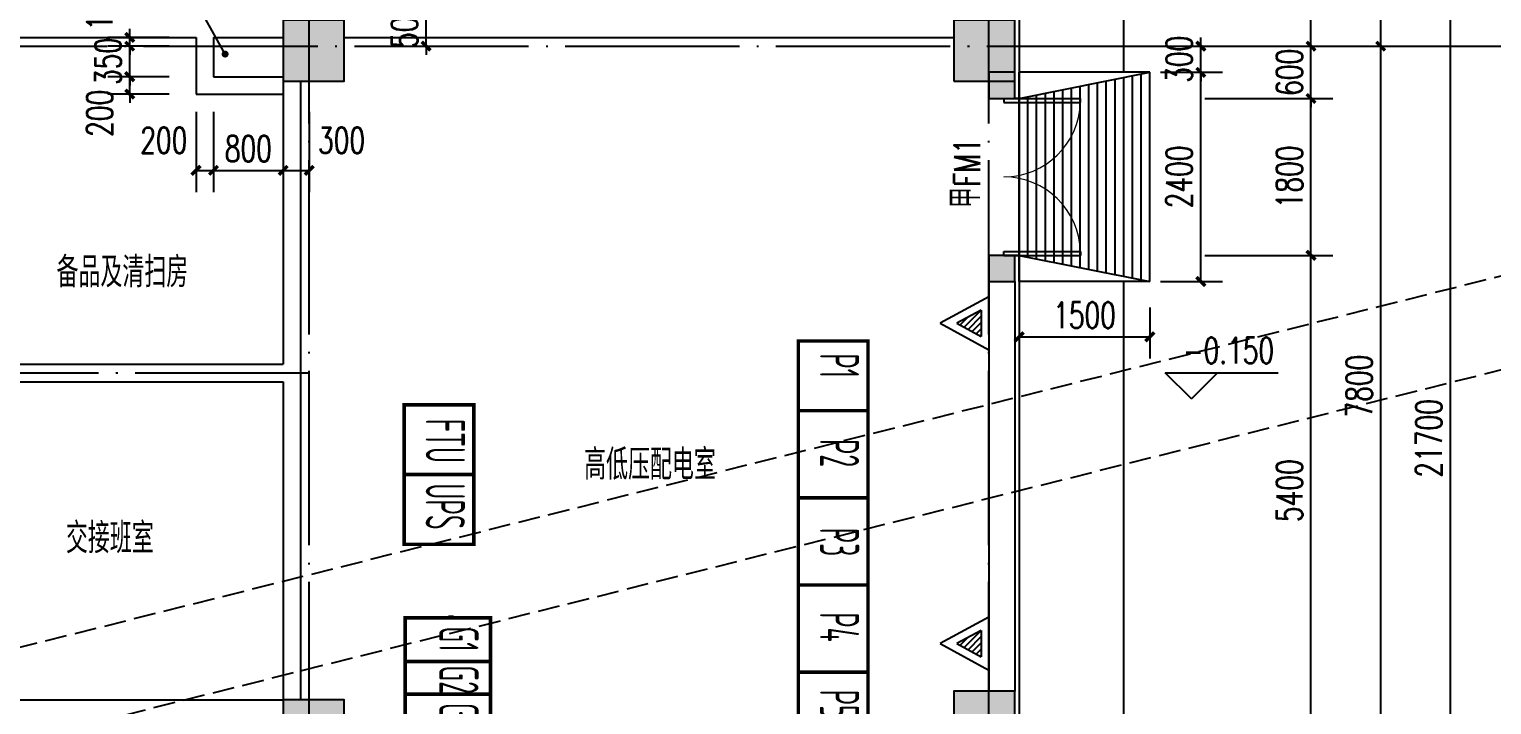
# Model space of a CAD drawing. Extents: x 63793 to 231107, y 20849 to 337643.
# Drawn here: x 193184 to 209974, y 228075 to 235825 of the extents above; entities that cross this region are included whole.
import ezdxf

# ---------------------------------------------------------------- set-up
doc = ezdxf.new("R2010")
doc.units = 0
doc.header["$LTSCALE"] = 1000
doc.header["$MEASUREMENT"] = 0
doc.linetypes.add('DASH', pattern=[0.35, 0.25, -0.1])
doc.linetypes.add('DOTE', pattern=[2.42, 2, -0.2, 0.02, -0.2])
for name, color, linetype in [('AXIS', 3, 'Continuous'), ('COLUMN', 2, 'Continuous'), ('DIM_ELEV', 3, 'Continuous'), ('DIM_LEAD', 3, 'Continuous'), ('DOOR_FIRE', 4, 'Continuous'), ('DOOR_FIRE_TEXT', 7, 'Continuous'), ('DOTE', 1, 'DOTE'), ('PUB_DIM', 3, 'Continuous'), ('PUB_HATCH', 8, 'Continuous'), ('PUB_TEXT', 7, 'Continuous'), ('SURFACE', 6, 'Continuous'), ('WALL', 2, 'Continuous'), ('填充', 8, 'Continuous'), ('立面', 255, 'Continuous')]:
    doc.layers.add(name, color=color, linetype=linetype)
doc.styles.add('_TCH_DIM', font='SIMPLEX', dxfattribs={"bigfont": 'GBCBIG'})
doc.styles.add('_TCH_DIM_T3', font='SIMPLEX', dxfattribs={"width": 0.705882, "bigfont": 'GBCBIG'})
doc.styles.add('_TCH_WINDOW', font='SIMPLEX', dxfattribs={"height": 3.5, "bigfont": 'GBCBIG'})
doc.styles.get("Standard").update_dxf_attribs({"font": 'gbenor.shx', "bigfont": 'gbcbig.shx'})
doc.styles.add('TSSD_Rein', font='Tssdeng.shx', dxfattribs={"width": 0.7, "bigfont": 'hztxt.shx'})
doc.dimstyles.new('_TCH_ARCH&&100', dxfattribs={"dimtxt": 297.5, "dimasz": 100, "dimexe": 250, "dimexo": 300, "dimgap": 100, "dimtad": 1, "dimdec": 0, "dimzin": 0, "dimdsep": 46, "dimtxsty": '_TCH_DIM_T3', "dimblk": 'ARCHTICK', "dimcen": 0.09, "dimclrt": 7, "dimazin": 2, "dimtfac": 1, "dimtdec": 0, "dimtix": 1, "dimtmove": 2, "dimatfit": 3, "dimfxl": 0, "dimtolj": 1, "dimtzin": 0, "dimarcsym": 0})
pattern_1 = [(225, (420438.93, 7698393.526), (-35.81160544, 35.81160544), [])]
pattern_2 = [(225, (420438.93, 7702068.88), (-35.81160544, 35.81160544), [])]

# ---------------------------------------------------------------- blocks, each defined once
blk = doc.blocks.new('dsff')
at = {"layer": '立面'}
h = blk.add_hatch(dxfattribs=at)
h.set_pattern_fill('ANSI31', color=0, scale=405.162065, angle=270, style=0)
h.set_pattern_definition(pattern_2)
h.paths.add_polyline_path([(414613, -4421), (414334, -4573), (414613, -4725)])
h = blk.add_hatch(dxfattribs=at)
h.set_pattern_fill('ANSI31', color=0, scale=405.162065, angle=270, style=0)
h.set_pattern_definition(pattern_2)
h.paths.add_polyline_path([(414613, -4421), (414334, -4573), (414613, -4725)])
h = blk.add_hatch(dxfattribs=at)
h.set_pattern_fill('ANSI31', color=0, scale=405.162065, angle=270, style=0)
h.set_pattern_definition(pattern_2)
h.paths.add_polyline_path([(414613, -4421), (414334, -4573), (414613, -4725)])
h = blk.add_hatch(dxfattribs=at)
h.set_pattern_fill('ANSI31', color=0, scale=405.162065, angle=270, style=0)
h.set_pattern_definition(pattern_2)
h.paths.add_polyline_path([(414613, -4421), (414334, -4573), (414613, -4725)])
h = blk.add_hatch(dxfattribs=at)
h.set_pattern_fill('ANSI31', color=0, scale=405.162065, angle=270, style=0)
h.set_pattern_definition(pattern_1)
h.paths.add_polyline_path([(414613, -8097), (414334, -8248), (414613, -8400)])
h = blk.add_hatch(dxfattribs=at)
h.set_pattern_fill('ANSI31', color=0, scale=405.162065, angle=270, style=0)
h.set_pattern_definition(pattern_1)
h.paths.add_polyline_path([(414613, -8097), (414334, -8248), (414613, -8400)])
h = blk.add_hatch(dxfattribs=at)
h.set_pattern_fill('ANSI31', color=0, scale=405.162065, angle=270, style=0)
h.set_pattern_definition(pattern_1)
h.paths.add_polyline_path([(414613, -8097), (414334, -8248), (414613, -8400)])
h = blk.add_hatch(dxfattribs=at)
h.set_pattern_fill('ANSI31', color=0, scale=405.162065, angle=270, style=0)
h.set_pattern_definition(pattern_1)
h.paths.add_polyline_path([(414613, -8097), (414334, -8248), (414613, -8400)])
at = {"layer": '立面', "color": 0}
for p, q in [((414699, -4269), (414141, -4573)), ((414699, -4269), (414141, -4573)), ((414699, -4269), (414141, -4573)), ((414699, -4269), (414141, -4573)), ((414699, -4269), (414699, -4877)), ((414699, -4269), (414699, -4877)), ((414699, -4269), (414699, -4877)), ((414699, -4269), (414699, -4877)), ((414613, -4421), (414334, -4573)), ((414613, -4421), (414334, -4573)), ((414613, -4421), (414334, -4573)), ((414613, -4421), (414334, -4573)), ((414613, -4421), (414613, -4725)), ((414613, -4421), (414613, -4725)), ((414613, -4421), (414613, -4725)), ((414613, -4421), (414613, -4725)), ((414141, -4573), (414699, -4877)), ((414141, -4573), (414699, -4877)), ((414141, -4573), (414699, -4877)), ((414141, -4573), (414699, -4877)), ((414334, -4573), (414613, -4725)), ((414334, -4573), (414613, -4725)), ((414334, -4573), (414613, -4725)), ((414334, -4573), (414613, -4725)), ((414699, -7945), (414141, -8248)), ((414699, -7945), (414141, -8248)), ((414699, -7945), (414141, -8248)), ((414699, -7945), (414141, -8248)), ((414699, -7945), (414699, -8552)), ((414699, -7945), (414699, -8552)), ((414699, -7945), (414699, -8552)), ((414699, -7945), (414699, -8552)), ((414613, -8097), (414334, -8248)), ((414613, -8097), (414334, -8248)), ((414613, -8097), (414334, -8248)), ((414613, -8097), (414334, -8248)), ((414613, -8097), (414613, -8400)), ((414613, -8097), (414613, -8400)), ((414613, -8097), (414613, -8400)), ((414613, -8097), (414613, -8400)), ((414141, -8248), (414699, -8552)), ((414141, -8248), (414699, -8552)), ((414141, -8248), (414699, -8552)), ((414141, -8248), (414699, -8552)), ((414334, -8248), (414613, -8400)), ((414334, -8248), (414613, -8400)), ((414334, -8248), (414613, -8400)), ((414334, -8248), (414613, -8400))]:
    blk.add_line(p, q, dxfattribs=at)
blk = doc.blocks.new('ddfff')
for p, q in [((251376, 32301), (251431, 32301)), ((251574, 27068), (252114, 27068)), ((255474, 27068), (256014, 27068)), ((250514, 26869), (249666, 26869)), ((250514, 25869), (250514, 26869)), ((251424, 26918), (251424, 25818)), ((251563, 26869), (251563, 25866)), ((251613, 26919), (252074, 26919)), ((252124, 26869), (252124, 25866)), ((252264, 26918), (252264, 25818)), ((252745, 26869), (253577, 26869)), ((252745, 25869), (252745, 26869)), ((254625, 26869), (253777, 26869)), ((254625, 25869), (254625, 26869)), ((255324, 26918), (255324, 25818)), ((255463, 26869), (255463, 25866)), ((255513, 26919), (255974, 26919)), ((256024, 26869), (256024, 25866)), ((256164, 26918), (256164, 25818)), ((256723, 26869), (257570, 26869)), ((256723, 25869), (256723, 26869)), ((250466, 26819), (249666, 26819)), ((250466, 25919), (250466, 26819)), ((252792, 26819), (253577, 26819)), ((252792, 25919), (252792, 26819)), ((254577, 26819), (253777, 26819)), ((254577, 25919), (254577, 26819)), ((256770, 26819), (257570, 26819)), ((256770, 25919), (256770, 26819)), ((249779, 26376), (250154, 26558)), ((251707, 26558), (250154, 26558)), ((252006, 26558), (253095, 26558)), ((253470, 26376), (253095, 26558)), ((253890, 26376), (254265, 26558)), ((255607, 26558), (254265, 26558)), ((255906, 26558), (257088, 26558)), ((257463, 26376), (257088, 26558)), ((249825, 26406), (249674, 26406)), ((249825, 26404), (249674, 26404)), ((249825, 26414), (249675, 26414)), ((249720, 26409), (249734, 26409)), ((249727, 26369), (249727, 26414)), ((249779, 26361), (250154, 26179)), ((249794, 26410), (249803, 26410)), ((249798, 26369), (249798, 26414)), ((251707, 26369), (249798, 26369)), ((249825, 26414), (249825, 26404)), ((251563, 26368), (250621, 26368)), ((252006, 26424), (253095, 26424)), ((253095, 26424), (253468, 26371)), ((253095, 26293), (253468, 26365)), ((253424, 26414), (253573, 26414)), ((253424, 26414), (253424, 26404)), ((253424, 26406), (253574, 26406)), ((253424, 26404), (253574, 26404)), ((253455, 26410), (253445, 26410)), ((253450, 26369), (253450, 26414)), ((253528, 26409), (253515, 26409)), ((253522, 26369), (253522, 26414)), ((253936, 26406), (253785, 26406)), ((253936, 26404), (253785, 26404)), ((253936, 26414), (253786, 26414)), ((253831, 26409), (253845, 26409)), ((253838, 26369), (253838, 26414)), ((253890, 26361), (254265, 26179)), ((253905, 26410), (253914, 26410)), ((253909, 26369), (253909, 26414)), ((255571, 26368), (253909, 26368)), ((253936, 26414), (253936, 26404)), ((255906, 26424), (257088, 26424)), ((257088, 26424), (257461, 26371)), ((257088, 26293), (257461, 26365)), ((257417, 26414), (257566, 26414)), ((257417, 26414), (257417, 26404)), ((257417, 26406), (257567, 26406)), ((257417, 26404), (257567, 26404)), ((257447, 26410), (257438, 26410)), ((257443, 26369), (257443, 26414)), ((257521, 26409), (257508, 26409)), ((257515, 26369), (257515, 26414)), ((252006, 26293), (253095, 26293)), ((253095, 26172), (253470, 26360)), ((255906, 26293), (257088, 26293)), ((257088, 26172), (257463, 26360)), ((251707, 26179), (250154, 26179)), ((252006, 26172), (253095, 26172)), ((255607, 26179), (254265, 26179)), ((255906, 26172), (257088, 26172)), ((250466, 25919), (249666, 25919)), ((250514, 25869), (249666, 25869)), ((251735, 25840), (251735, 25914)), ((251735, 25914), (251751, 25914)), ((251751, 25914), (251751, 25840)), ((251930, 25840), (251930, 25914)), ((251930, 25914), (251945, 25914)), ((251945, 25914), (251945, 25840)), ((252745, 25869), (253577, 25869)), ((252792, 25919), (253577, 25919)), ((254577, 25919), (253777, 25919)), ((254625, 25869), (253777, 25869)), ((255635, 25840), (255635, 25914)), ((255635, 25914), (255651, 25914)), ((255651, 25914), (255651, 25840)), ((255830, 25840), (255830, 25914)), ((255830, 25914), (255845, 25914)), ((255845, 25914), (255845, 25840)), ((256723, 25869), (257570, 25869)), ((256770, 25919), (257570, 25919)), ((251653, 25816), (251613, 25816)), ((251653, 25697), (251653, 25840)), ((251653, 25840), (252034, 25840)), ((251653, 25635), (251653, 25697)), ((252034, 25840), (252034, 25635)), ((252074, 25816), (252034, 25816)), ((255553, 25816), (255513, 25816)), ((255553, 25697), (255553, 25840)), ((255553, 25840), (255934, 25840)), ((255553, 25635), (255553, 25697)), ((255934, 25840), (255934, 25635)), ((255974, 25816), (255934, 25816)), ((251653, 25668), (251574, 25668)), ((252034, 25635), (251653, 25635)), ((252114, 25668), (252034, 25668)), ((255553, 25668), (255474, 25668)), ((255934, 25635), (255553, 25635)), ((256014, 25668), (255934, 25668))]:
    blk.add_line(p, q)
at = {"const_width": 40}
for points in [[(256192, 35460), (256192, 29860), (255392, 29860), (255392, 35460), (256192, 35460)], [(251666, 33128), (250866, 33128), (250866, 34728), (251666, 34728), (251666, 33128)], [(256192, 34660), (255392, 34660)], [(251666, 33928), (250866, 33928)], [(256192, 33660), (255392, 33660)], [(256192, 32660), (255392, 32660)], [(251858, 29883), (250877, 29883), (250877, 32283), (251858, 32283), (251858, 29883)], [(251858, 31783), (250877, 31783)], [(256192, 31660), (255392, 31660)], [(251858, 31408), (250877, 31408)], [(251858, 30758), (250877, 30758)], [(256192, 30660), (255392, 30660)], [(251858, 30383), (250877, 30383)]]:
    blk.add_lwpolyline(points, dxfattribs=at)
for centre, radius in [((250497, 26558), 35.8), ((250497, 26558), 18), ((251707, 26558), 35.8), ((251707, 26558), 18), ((252006, 26558), 23.1), ((252006, 26558), 15.5), ((252767, 26558), 22.6), ((252767, 26558), 18), ((254608, 26558), 35.8), ((254608, 26558), 18), ((255607, 26558), 35.8), ((255607, 26558), 18), ((255906, 26558), 23.1), ((255906, 26558), 15.5), ((256744, 26558), 22.6), ((256744, 26558), 18), ((249762, 26369), 35.8), ((249762, 26369), 18), ((250497, 26369), 35.8), ((250497, 26369), 18), ((251707, 26369), 35.8), ((251707, 26369), 18), ((252006, 26424), 23.1), ((252006, 26424), 15.5), ((252767, 26424), 22.6), ((252767, 26424), 18), ((253486, 26369), 35.8), ((253486, 26369), 18), ((253873, 26369), 35.8), ((253873, 26369), 18), ((254608, 26369), 35.8), ((254608, 26369), 18), ((255607, 26369), 35.8), ((255607, 26369), 18), ((255906, 26424), 23.1), ((255906, 26424), 15.5), ((256744, 26424), 22.6), ((256744, 26424), 18), ((257479, 26369), 35.8), ((257479, 26369), 18), ((250497, 26179), 35.8), ((250497, 26179), 18), ((251707, 26179), 35.8), ((251707, 26179), 20.9), ((252006, 26293), 23.1), ((252006, 26172), 23.1), ((252006, 26293), 15.5), ((252767, 26293), 22.6), ((252767, 26172), 22.6), ((252767, 26293), 18), ((254608, 26179), 35.8), ((254608, 26179), 18), ((255607, 26179), 35.8), ((255607, 26179), 20.9), ((255906, 26293), 23.1), ((255906, 26172), 23.1), ((255906, 26293), 15.5), ((256744, 26293), 22.6), ((256744, 26172), 22.6), ((256744, 26293), 18), ((252006, 26172), 15.5), ((252767, 26172), 18), ((255906, 26172), 15.5), ((256744, 26172), 18)]:
    blk.add_circle(centre, radius)
for centre, radius, start, end in [((251574, 26918), 150, 90, 180), ((252114, 26918), 150, 0, 90), ((255474, 26918), 150, 90, 180), ((256014, 26918), 150, 0, 90), ((251613, 26869), 50, 90, 180), ((252074, 26869), 50, 0, 90), ((255513, 26869), 50, 90, 180), ((255974, 26869), 50, 0, 90), ((251613, 25866), 50, 180, 270), ((252074, 25866), 50, 270, 0), ((255513, 25866), 50, 180, 270), ((255974, 25866), 50, 270, 0), ((251574, 25818), 150, 180, 270), ((252114, 25818), 150, 270, 0), ((255474, 25818), 150, 180, 270), ((256014, 25818), 150, 270, 0)]:
    blk.add_arc(centre, radius, start, end)
at = {"style": 'TSSD_Rein', "width": 0.5}
for s, p in [('P1', (255639, 35319)), ('FTU', (251113, 34568)), ('P2', (255639, 34336)), ('UPS', (251113, 33827)), ('P3', (255639, 33317)), ('P4', (255639, 32348)), ('G1', (251269, 32186)), ('G2', (251269, 31739)), ('P5', (255639, 31460)), ('G3', (251269, 31308)), ('G4', (251269, 30686)), ('P6', (255639, 30473)), ('G5', (251269, 30244))]:
    blk.add_text(s, height=450, rotation=270, dxfattribs=at).set_placement(p)
blk = doc.blocks.new('_ArchTick')
at = {"color": 0, "linetype": 'ByBlock', "const_width": 0.4}
blk.add_lwpolyline([(-0.5, -0.5), (0.5, 0.5)], dxfattribs=at)
blk = doc.blocks.new('*D657')
at = {"layer": 'Defpoints', "color": 0, "transparency": 16777216}
for p in [(196703, 236131), (197740, 236131), (196703, 235631)]:
    blk.add_point(p, dxfattribs=at)
at = {"layer": 'PUB_DIM', "color": 0, "lineweight": -2, "transparency": 16777216}
for p, q in [((197003, 236131), (197990, 236131)), ((197740, 236131), (197740, 236231)), ((197740, 235631), (197740, 236131)), ((197003, 235631), (197990, 235631)), ((197740, 235631), (197740, 235531))]:
    blk.add_line(p, q, dxfattribs=at)
at = {"layer": 'PUB_DIM', "color": 0, "lineweight": -2, "transparency": 16777216, "xscale": 100, "yscale": 100, "zscale": 100}
for p, rotation in [((197740, 236131), 270), ((197740, 235631), 90)]:
    blk.add_blockref('_ArchTick', p, dxfattribs=dict(at, rotation=rotation))
at = {"layer": 'PUB_DIM', "color": 7, "transparency": 16777216, "insert": (197491, 235881), "char_height": 297.5, "attachment_point": 5, "rotation": 90, "style": '_TCH_DIM_T3'}
blk.add_mtext('\\A1;500', dxfattribs=at)
blk = doc.blocks.new('*D735')
at = {"layer": 'Defpoints', "color": 0, "transparency": 16777216}
for p in [(205871, 235331), (206634, 235331), (205871, 232931)]:
    blk.add_point(p, dxfattribs=at)
at = {"layer": 'PUB_DIM', "color": 0, "lineweight": -2, "transparency": 16777216}
for p, q in [((206171, 235331), (206884, 235331)), ((206634, 232931), (206634, 235331)), ((206171, 232931), (206884, 232931))]:
    blk.add_line(p, q, dxfattribs=at)
at = {"layer": 'PUB_DIM', "color": 0, "lineweight": -2, "transparency": 16777216, "xscale": 100, "yscale": 100, "zscale": 100}
for p, rotation in [((206634, 235331), 90), ((206634, 232931), 270)]:
    blk.add_blockref('_ArchTick', p, dxfattribs=dict(at, rotation=rotation))
at = {"layer": 'PUB_DIM', "color": 7, "transparency": 16777216, "insert": (206385, 234131), "char_height": 297.5, "attachment_point": 5, "rotation": 90, "style": '_TCH_DIM_T3'}
blk.add_mtext('\\A1;2400', dxfattribs=at)
blk = doc.blocks.new('*D736')
at = {"layer": 'Defpoints', "color": 0, "transparency": 16777216}
for p in [(205871, 235631), (206634, 235631), (205871, 235331)]:
    blk.add_point(p, dxfattribs=at)
at = {"layer": 'PUB_DIM', "color": 0, "lineweight": -2, "transparency": 16777216}
for p, q in [((206171, 235631), (206884, 235631)), ((206634, 235631), (206634, 235731)), ((206634, 235331), (206634, 235631)), ((206171, 235331), (206884, 235331)), ((206634, 235331), (206634, 235231))]:
    blk.add_line(p, q, dxfattribs=at)
at = {"layer": 'PUB_DIM', "color": 0, "lineweight": -2, "transparency": 16777216, "xscale": 100, "yscale": 100, "zscale": 100}
for p, rotation in [((206634, 235631), 270), ((206634, 235331), 90)]:
    blk.add_blockref('_ArchTick', p, dxfattribs=dict(at, rotation=rotation))
at = {"layer": 'PUB_DIM', "color": 7, "transparency": 16777216, "insert": (206385, 235481), "char_height": 297.5, "attachment_point": 5, "rotation": 90, "style": '_TCH_DIM_T3'}
blk.add_mtext('\\A1;300', dxfattribs=at)
blk = doc.blocks.new('*D737')
at = {"layer": 'Defpoints', "color": 0, "transparency": 16777216}
for p in [(204549, 232931), (206049, 232931), (206049, 232296)]:
    blk.add_point(p, dxfattribs=at)
at = {"layer": 'PUB_DIM', "color": 0, "lineweight": -2, "transparency": 16777216}
for p, q in [((204549, 232631), (204549, 232046)), ((206049, 232631), (206049, 232046)), ((204549, 232296), (206049, 232296))]:
    blk.add_line(p, q, dxfattribs=at)
at = {"layer": 'PUB_DIM', "color": 0, "lineweight": -2, "transparency": 16777216, "xscale": 100, "yscale": 100, "zscale": 100, "rotation": 180}
blk.add_blockref('_ArchTick', (204549, 232296), dxfattribs=at)
at = {"layer": 'PUB_DIM', "color": 0, "lineweight": -2, "transparency": 16777216, "xscale": 100, "yscale": 100, "zscale": 100}
blk.add_blockref('_ArchTick', (206049, 232296), dxfattribs=at)
at = {"layer": 'PUB_DIM', "color": 7, "transparency": 16777216, "insert": (205299, 232545), "char_height": 297.5, "attachment_point": 5, "style": '_TCH_DIM_T3'}
blk.add_mtext('\\A1;1500', dxfattribs=at)
blk = doc.blocks.new('*D759')
at = {"layer": 'Defpoints', "color": 0, "transparency": 16777216}
for p in [(196099, 235176), (196399, 235176), (196399, 234206)]:
    blk.add_point(p, dxfattribs=at)
at = {"layer": 'PUB_DIM', "color": 0, "lineweight": -2, "transparency": 16777216}
for p, q in [((196099, 234876), (196099, 233956)), ((196399, 234876), (196399, 233956)), ((196099, 234206), (196399, 234206))]:
    blk.add_line(p, q, dxfattribs=at)
at = {"layer": 'PUB_DIM', "color": 0, "lineweight": -2, "transparency": 16777216, "xscale": 100, "yscale": 100, "zscale": 100, "rotation": 180}
blk.add_blockref('_ArchTick', (196099, 234206), dxfattribs=at)
at = {"layer": 'PUB_DIM', "color": 0, "lineweight": -2, "transparency": 16777216, "xscale": 100, "yscale": 100, "zscale": 100}
blk.add_blockref('_ArchTick', (196399, 234206), dxfattribs=at)
at = {"layer": 'PUB_DIM', "color": 7, "transparency": 16777216, "insert": (196769, 234551), "char_height": 297.5, "attachment_point": 5, "style": '_TCH_DIM_T3'}
blk.add_mtext('\\A1;300', dxfattribs=at)
blk = doc.blocks.new('*D760')
at = {"layer": 'Defpoints', "color": 0, "transparency": 16777216}
for p in [(195299, 235176), (196099, 235176), (196099, 234206)]:
    blk.add_point(p, dxfattribs=at)
at = {"layer": 'PUB_DIM', "color": 0, "lineweight": -2, "transparency": 16777216}
for p, q in [((195299, 234876), (195299, 233956)), ((196099, 234876), (196099, 233956)), ((195299, 234206), (196099, 234206))]:
    blk.add_line(p, q, dxfattribs=at)
at = {"layer": 'PUB_DIM', "color": 0, "lineweight": -2, "transparency": 16777216, "xscale": 100, "yscale": 100, "zscale": 100, "rotation": 180}
blk.add_blockref('_ArchTick', (195299, 234206), dxfattribs=at)
at = {"layer": 'PUB_DIM', "color": 0, "lineweight": -2, "transparency": 16777216, "xscale": 100, "yscale": 100, "zscale": 100}
blk.add_blockref('_ArchTick', (196099, 234206), dxfattribs=at)
at = {"layer": 'PUB_DIM', "color": 7, "transparency": 16777216, "insert": (195699, 234455), "char_height": 297.5, "attachment_point": 5, "style": '_TCH_DIM_T3'}
blk.add_mtext('\\A1;800', dxfattribs=at)
blk = doc.blocks.new('*D761')
at = {"layer": 'Defpoints', "color": 0, "transparency": 16777216}
for p in [(195099, 235176), (195299, 235176), (195299, 234206)]:
    blk.add_point(p, dxfattribs=at)
at = {"layer": 'PUB_DIM', "color": 0, "lineweight": -2, "transparency": 16777216}
for p, q in [((195099, 234876), (195099, 233956)), ((195299, 234876), (195299, 233956)), ((195099, 234206), (195299, 234206))]:
    blk.add_line(p, q, dxfattribs=at)
at = {"layer": 'PUB_DIM', "color": 0, "lineweight": -2, "transparency": 16777216, "xscale": 100, "yscale": 100, "zscale": 100, "rotation": 180}
blk.add_blockref('_ArchTick', (195099, 234206), dxfattribs=at)
at = {"layer": 'PUB_DIM', "color": 0, "lineweight": -2, "transparency": 16777216, "xscale": 100, "yscale": 100, "zscale": 100}
blk.add_blockref('_ArchTick', (195299, 234206), dxfattribs=at)
at = {"layer": 'PUB_DIM', "color": 7, "transparency": 16777216, "insert": (194729, 234551), "char_height": 297.5, "attachment_point": 5, "style": '_TCH_DIM_T3'}
blk.add_mtext('\\A1;200', dxfattribs=at)
blk = doc.blocks.new('*D762')
at = {"layer": 'Defpoints', "color": 0, "transparency": 16777216}
for p in [(194337, 235281), (195090, 235281), (195090, 235081)]:
    blk.add_point(p, dxfattribs=at)
at = {"layer": 'PUB_DIM', "color": 0, "lineweight": -2, "transparency": 16777216}
for p, q in [((194790, 235281), (194087, 235281)), ((194337, 235281), (194337, 235381)), ((194337, 235081), (194337, 235281)), ((194790, 235081), (194087, 235081)), ((194337, 235081), (194337, 234981))]:
    blk.add_line(p, q, dxfattribs=at)
at = {"layer": 'PUB_DIM', "color": 0, "lineweight": -2, "transparency": 16777216, "xscale": 100, "yscale": 100, "zscale": 100}
for p, rotation in [((194337, 235281), 270), ((194337, 235081), 90)]:
    blk.add_blockref('_ArchTick', p, dxfattribs=dict(at, rotation=rotation))
at = {"layer": 'PUB_DIM', "color": 7, "transparency": 16777216, "insert": (193992, 234861), "char_height": 297.5, "attachment_point": 5, "rotation": 90, "style": '_TCH_DIM_T3'}
blk.add_mtext('\\A1;200', dxfattribs=at)
blk = doc.blocks.new('*D763')
at = {"layer": 'Defpoints', "color": 0, "transparency": 16777216}
for p in [(194337, 235631), (195090, 235631), (195090, 235281)]:
    blk.add_point(p, dxfattribs=at)
at = {"layer": 'PUB_DIM', "color": 0, "lineweight": -2, "transparency": 16777216}
for p, q in [((194790, 235631), (194087, 235631)), ((194337, 235631), (194337, 235731)), ((194337, 235281), (194337, 235631)), ((194790, 235281), (194087, 235281)), ((194337, 235281), (194337, 235181))]:
    blk.add_line(p, q, dxfattribs=at)
at = {"layer": 'PUB_DIM', "color": 0, "lineweight": -2, "transparency": 16777216, "xscale": 100, "yscale": 100, "zscale": 100}
for p, rotation in [((194337, 235631), 270), ((194337, 235281), 90)]:
    blk.add_blockref('_ArchTick', p, dxfattribs=dict(at, rotation=rotation))
at = {"layer": 'PUB_DIM', "color": 7, "transparency": 16777216, "insert": (194088, 235456), "char_height": 297.5, "attachment_point": 5, "rotation": 90, "style": '_TCH_DIM_T3'}
blk.add_mtext('\\A1;350', dxfattribs=at)
blk = doc.blocks.new('*D764')
at = {"layer": 'Defpoints', "color": 0, "transparency": 16777216}
for p in [(194337, 235731), (195090, 235731), (195090, 235631)]:
    blk.add_point(p, dxfattribs=at)
at = {"layer": 'PUB_DIM', "color": 0, "lineweight": -2, "transparency": 16777216}
for p, q in [((194337, 235731), (194337, 235831)), ((194790, 235731), (194087, 235731)), ((194790, 235631), (194087, 235631)), ((194337, 235631), (194337, 235731)), ((194337, 235631), (194337, 235531))]:
    blk.add_line(p, q, dxfattribs=at)
at = {"layer": 'PUB_DIM', "color": 0, "lineweight": -2, "transparency": 16777216, "xscale": 100, "yscale": 100, "zscale": 100}
for p, rotation in [((194337, 235731), 270), ((194337, 235631), 90)]:
    blk.add_blockref('_ArchTick', p, dxfattribs=dict(at, rotation=rotation))
at = {"layer": 'PUB_DIM', "color": 7, "transparency": 16777216, "insert": (193992, 236081), "char_height": 297.5, "attachment_point": 5, "rotation": 90, "style": '_TCH_DIM_T3'}
blk.add_mtext('\\A1;100', dxfattribs=at)
blk = doc.blocks.new('*D1277')
at = {"layer": 'Defpoints', "color": 0, "transparency": 16777216}
for p in [(206381, 233231), (207899, 233231), (206381, 227831)]:
    blk.add_point(p, dxfattribs=at)
at = {"layer": 'PUB_DIM', "color": 0, "lineweight": -2, "transparency": 16777216}
for p, q in [((206681, 233231), (208149, 233231)), ((207899, 227831), (207899, 233231)), ((206681, 227831), (208149, 227831))]:
    blk.add_line(p, q, dxfattribs=at)
at = {"layer": 'PUB_DIM', "color": 0, "lineweight": -2, "transparency": 16777216, "xscale": 100, "yscale": 100, "zscale": 100}
for p, rotation in [((207899, 233231), 90), ((207899, 227831), 270)]:
    blk.add_blockref('_ArchTick', p, dxfattribs=dict(at, rotation=rotation))
at = {"layer": 'PUB_DIM', "color": 7, "transparency": 16777216, "insert": (207651, 230531), "char_height": 297.5, "attachment_point": 5, "rotation": 90, "style": '_TCH_DIM_T3'}
blk.add_mtext('\\A1;5400', dxfattribs=at)
blk = doc.blocks.new('*D1278')
at = {"layer": 'Defpoints', "color": 0, "transparency": 16777216}
for p in [(206381, 235031), (207899, 235031), (206381, 233231)]:
    blk.add_point(p, dxfattribs=at)
at = {"layer": 'PUB_DIM', "color": 0, "lineweight": -2, "transparency": 16777216}
for p, q in [((206681, 235031), (208149, 235031)), ((207899, 233231), (207899, 235031)), ((206681, 233231), (208149, 233231))]:
    blk.add_line(p, q, dxfattribs=at)
at = {"layer": 'PUB_DIM', "color": 0, "lineweight": -2, "transparency": 16777216, "xscale": 100, "yscale": 100, "zscale": 100}
for p, rotation in [((207899, 235031), 90), ((207899, 233231), 270)]:
    blk.add_blockref('_ArchTick', p, dxfattribs=dict(at, rotation=rotation))
at = {"layer": 'PUB_DIM', "color": 7, "transparency": 16777216, "insert": (207651, 234131), "char_height": 297.5, "attachment_point": 5, "rotation": 90, "style": '_TCH_DIM_T3'}
blk.add_mtext('\\A1;1800', dxfattribs=at)
blk = doc.blocks.new('*D1279')
at = {"layer": 'Defpoints', "color": 0, "transparency": 16777216}
for p in [(206381, 235631), (207899, 235631), (206381, 235031)]:
    blk.add_point(p, dxfattribs=at)
at = {"layer": 'PUB_DIM', "color": 0, "lineweight": -2, "transparency": 16777216}
for p, q in [((206681, 235631), (208149, 235631)), ((207899, 235631), (207899, 235731)), ((207899, 235031), (207899, 235631)), ((206681, 235031), (208149, 235031)), ((207899, 235031), (207899, 234931))]:
    blk.add_line(p, q, dxfattribs=at)
at = {"layer": 'PUB_DIM', "color": 0, "lineweight": -2, "transparency": 16777216, "xscale": 100, "yscale": 100, "zscale": 100}
for p, rotation in [((207899, 235631), 270), ((207899, 235031), 90)]:
    blk.add_blockref('_ArchTick', p, dxfattribs=dict(at, rotation=rotation))
at = {"layer": 'PUB_DIM', "color": 7, "transparency": 16777216, "insert": (207651, 235331), "char_height": 297.5, "attachment_point": 5, "rotation": 90, "style": '_TCH_DIM_T3'}
blk.add_mtext('\\A1;600', dxfattribs=at)
blk = doc.blocks.new('*D1280')
at = {"layer": 'Defpoints', "color": 0, "transparency": 16777216}
for p in [(206381, 238631), (207899, 238631), (206381, 235631)]:
    blk.add_point(p, dxfattribs=at)
at = {"layer": 'PUB_DIM', "color": 0, "lineweight": -2, "transparency": 16777216}
for p, q in [((206681, 238631), (208149, 238631)), ((207899, 235631), (207899, 238631)), ((206681, 235631), (208149, 235631))]:
    blk.add_line(p, q, dxfattribs=at)
at = {"layer": 'PUB_DIM', "color": 0, "lineweight": -2, "transparency": 16777216, "xscale": 100, "yscale": 100, "zscale": 100}
for p, rotation in [((207899, 238631), 90), ((207899, 235631), 270)]:
    blk.add_blockref('_ArchTick', p, dxfattribs=dict(at, rotation=rotation))
at = {"layer": 'PUB_DIM', "color": 7, "transparency": 16777216, "insert": (207651, 237131), "char_height": 297.5, "attachment_point": 5, "rotation": 90, "style": '_TCH_DIM_T3'}
blk.add_mtext('\\A1;3000', dxfattribs=at)
blk = doc.blocks.new('*D1375')
at = {"layer": 'AXIS', "color": 0, "lineweight": -2, "transparency": 16777216}
for p, q in [((206499, 235631), (208949, 235631)), ((208699, 227831), (208699, 235631)), ((206499, 227831), (208949, 227831))]:
    blk.add_line(p, q, dxfattribs=at)
at = {"layer": 'Defpoints', "color": 0, "transparency": 16777216}
for p in [(206199, 235631), (208699, 235631), (206199, 227831)]:
    blk.add_point(p, dxfattribs=at)
at = {"layer": 'AXIS', "color": 0, "lineweight": -2, "transparency": 16777216, "xscale": 100, "yscale": 100, "zscale": 100}
for p, rotation in [((208699, 235631), 90), ((208699, 227831), 270)]:
    blk.add_blockref('_ArchTick', p, dxfattribs=dict(at, rotation=rotation))
at = {"layer": 'AXIS', "color": 7, "transparency": 16777216, "insert": (208451, 231731), "char_height": 297.5, "attachment_point": 5, "rotation": 90, "style": '_TCH_DIM_T3'}
blk.add_mtext('\\A1;7800', dxfattribs=at)
blk = doc.blocks.new('*D1376')
at = {"layer": 'AXIS', "color": 0, "lineweight": -2, "transparency": 16777216}
for p, q in [((206499, 241631), (208949, 241631)), ((208699, 235631), (208699, 241631)), ((206499, 235631), (208949, 235631))]:
    blk.add_line(p, q, dxfattribs=at)
at = {"layer": 'Defpoints', "color": 0, "transparency": 16777216}
for p in [(206199, 241631), (208699, 241631), (206199, 235631)]:
    blk.add_point(p, dxfattribs=at)
at = {"layer": 'AXIS', "color": 0, "lineweight": -2, "transparency": 16777216, "xscale": 100, "yscale": 100, "zscale": 100}
for p, rotation in [((208699, 241631), 90), ((208699, 235631), 270)]:
    blk.add_blockref('_ArchTick', p, dxfattribs=dict(at, rotation=rotation))
at = {"layer": 'AXIS', "color": 7, "transparency": 16777216, "insert": (208451, 238631), "char_height": 297.5, "attachment_point": 5, "rotation": 90, "style": '_TCH_DIM_T3'}
blk.add_mtext('\\A1;6000', dxfattribs=at)
blk = doc.blocks.new('*D1378')
at = {"layer": 'AXIS', "color": 0, "lineweight": -2, "transparency": 16777216}
for p, q in [((206499, 241981), (209749, 241981)), ((209499, 220281), (209499, 241981)), ((206499, 220281), (209749, 220281))]:
    blk.add_line(p, q, dxfattribs=at)
at = {"layer": 'Defpoints', "color": 0, "transparency": 16777216}
for p in [(206199, 241981), (209499, 241981), (206199, 220281)]:
    blk.add_point(p, dxfattribs=at)
at = {"layer": 'AXIS', "color": 0, "lineweight": -2, "transparency": 16777216, "xscale": 100, "yscale": 100, "zscale": 100}
for p, rotation in [((209499, 241981), 90), ((209499, 220281), 270)]:
    blk.add_blockref('_ArchTick', p, dxfattribs=dict(at, rotation=rotation))
at = {"layer": 'AXIS', "color": 7, "transparency": 16777216, "insert": (209251, 231131), "char_height": 297.5, "attachment_point": 5, "rotation": 90, "style": '_TCH_DIM_T3'}
blk.add_mtext('\\A1;21700', dxfattribs=at)
blk = doc.blocks.new('_FZH')
blk.add_lwpolyline([(-0.5, -0.5), (0.5, -0.5), (0.5, 0.5), (-0.5, 0.5)], close=True)
at = {"layer": 'PUB_HATCH'}
blk.add_solid([(-0.5, -0.5), (0.5, -0.5), (-0.5, 0.5), (0.5, 0.5)], dxfattribs=at)
blk = doc.blocks.new('$DorLib2D$00000002')
for p, q in [((-0.5, 0), (-0.5, 0.4875)), ((-0.475, 0.4875), (-0.5, 0.4875)), ((-0.475, 0), (-0.475, 0.4875)), ((0.475, 0), (0.475, 0.4875)), ((0.475, 0.4875), (0.5, 0.4875)), ((0.5, 0), (0.5, 0.4875)), ((-0.5, 0), (-0.475, 0)), ((0.5, 0), (0.475, 0))]:
    blk.add_line(p, q)
at = {"lineweight": 13}
for centre, start, end in [((-0.4875, 0), 0, 88.53072), ((0.4875, 0), 91.46928, 180)]:
    blk.add_arc(centre, 0.4875, start, end, dxfattribs=at)

msp = doc.modelspace()

# ---------------------------------------------------------------- linework, layer by layer
msp.add_line((205749.4, 235331.2), (205749.4, 238331.2))
at = {"color": 9}
for p, q in [((206049.3, 235331.2), (204549.3, 235331.2)), ((204549.3, 232931.2), (204549.3, 235331.2)), ((204549.3, 235031.2), (206049.3, 235331.2)), ((205549.3, 233031.2), (205549.3, 235231.2)), ((205649.3, 233011.2), (205649.3, 235251.2)), ((205749.3, 232991.2), (205749.3, 235271.2)), ((205849.3, 232971.2), (205849.3, 235291.2)), ((205949.3, 232951.2), (205949.3, 235311.2)), ((206049.3, 232931.2), (206049.3, 235331.2)), ((204749.3, 233191.2), (204749.3, 235071.2)), ((204849.3, 233171.2), (204849.3, 235091.2)), ((204949.3, 233151.2), (204949.3, 235111.2)), ((205049.3, 233131.2), (205049.3, 235131.2)), ((205149.3, 233111.2), (205149.3, 235151.2)), ((205249.3, 233091.2), (205249.3, 235171.2)), ((205349.3, 233071.2), (205349.3, 235191.2)), ((205449.3, 233051.2), (205449.3, 235211.2)), ((204649.3, 233211.2), (204649.3, 235051.2)), ((204549.3, 233231.2), (206049.3, 232931.2)), ((206049.3, 232931.2), (204549.3, 232931.2))]:
    msp.add_line(p, q, dxfattribs=at)
msp.add_lwpolyline([(205749.4, 227831.2), (205749.4, 232931.2)])
at = {"layer": 'AXIS'}
msp.add_line((206199.3, 235631.2), (210199.3, 235631.2), dxfattribs=at)
at = {"layer": 'DIM_ELEV'}
for p, q in [((206525.7, 231584.6), (206225.7, 231884.6)), ((206225.7, 231884.6), (207521.8, 231884.6)), ((206525.7, 231584.6), (206825.7, 231884.6))]:
    msp.add_line(p, q, dxfattribs=at)
at = {"layer": 'DIM_LEAD'}
msp.add_line((195432.7, 235540.7), (195059.2, 236213.1), dxfattribs=at)
at = {"layer": 'DIM_LEAD', "const_width": 40}
msp.add_lwpolyline([(195442.4, 235523.2, 1), (195423, 235558.2, 1)], format="xyb", close=True, dxfattribs=at)
at = {"layer": 'DOOR_FIRE'}
msp.add_line((204549.3, 235031.2), (204549.3, 233231.2), dxfattribs=at)
at = {"layer": 'DOTE'}
for p, q in [((196399.3, 217804.9), (196399.3, 243987.7)), ((204199.3, 217804.9), (204199.3, 243987.7)), ((138837, 235631.2), (206199.3, 235631.2)), ((196399.3, 231881.2), (190699.3, 231881.2))]:
    msp.add_line(p, q, dxfattribs=at)
at = {"layer": 'SURFACE'}
for p, q in [((204549.3, 238481.2), (204549.3, 235631.2)), ((204549.3, 235631.2), (204549.3, 235181.2)), ((204549.3, 235181.2), (204549.3, 235031.2)), ((204549.3, 235031.2), (204499.3, 235031.2)), ((204549.3, 233231.2), (204499.3, 233231.2)), ((204549.3, 233231.2), (204549.3, 233081.2)), ((204549.3, 233081.2), (204549.3, 227831.2))]:
    msp.add_line(p, q, dxfattribs=at)
at = {"layer": 'WALL'}
for p, q in [((190899.3, 235731.2), (195099.3, 235731.2)), ((195099.3, 235731.2), (195099.3, 235081.2)), ((195299.3, 235731.2), (195299.3, 235281.2)), ((195299.3, 235731.2), (196099.3, 235731.2)), ((196799.3, 235731.2), (203799.3, 235731.2)), ((195299.3, 235281.2), (196099.3, 235281.2)), ((196099.3, 235281.2), (196099.3, 235081.2)), ((196099.3, 235231.2), (196099.3, 231981.2)), ((196299.3, 235231.2), (196299.3, 231881.2)), ((195099.3, 235081.2), (196099.3, 235081.2)), ((204199.3, 232931.2), (204199.3, 228231.2)), ((204499.3, 232931.2), (204499.3, 228231.2)), ((190899.3, 231981.2), (196099.3, 231981.2)), ((196299.3, 231881.2), (196299.3, 228131.2)), ((190899.3, 231781.2), (196099.3, 231781.2)), ((196099.3, 231781.2), (196099.3, 228131.2)), ((190899.3, 228131.2), (196099.3, 228131.2))]:
    msp.add_line(p, q, dxfattribs=at)
at = {"layer": '填充', "color": 8, "linetype": 'DASH'}
for points in [[(217714.2, 234906.3), (184299.3, 226531.2)], [(222014.2, 234906.3), (188599.3, 226531.2)]]:
    msp.add_lwpolyline(points, dxfattribs=at)

# ---------------------------------------------------------------- block references
for name, p in [('dsff', (-210499.8, 237024.7)), ('ddfff', (-53378, 196788.4))]:
    msp.add_blockref(name, p)
at = {"layer": 'COLUMN'}
for p, xscale, yscale, zscale in [((196449.3, 235581.2), 700.0000000004657, 700.0000000004657, 700.0000000004657), ((204149.3, 235581.2), 699.9999999997672, 699.9999999997672, 699.9999999997672), ((204149.3, 227881.2), 699.9999999995343, 699.9999999995343, 699.9999999995343), ((196449.3, 227781.2), 700.0000000004657, 700.0000000004657, 700.0000000004657)]:
    msp.add_blockref('_FZH', p, dxfattribs=dict(at, xscale=xscale, yscale=yscale, zscale=zscale))
at = {"layer": 'COLUMN', "xscale": 300, "yscale": 300, "zscale": 300, "rotation": 90}
for p in [(204349.3, 235181.2), (204349.3, 233081.2)]:
    msp.add_blockref('_FZH', p, dxfattribs=at)
at = {"layer": 'DOOR_FIRE', "xscale": 1800, "yscale": 1800, "zscale": 350, "rotation": 269.9999999999983}
msp.add_blockref('$DorLib2D$00000002', (204374.3, 234131.2), dxfattribs=at)

# ---------------------------------------------------------------- texts
at = {"linetype": 'DASH', "char_height": 350, "width": 1776.101, "attachment_point": 1}
for s, insert in [('备品及清扫房', (193497.2, 233213.7)), ('高低压配电室', (199554.4, 231006.1)), ('交接班室', (193605, 230162.9))]:
    msp.add_mtext(s, dxfattribs=dict(at, insert=insert))
at = {"layer": 'DOOR_FIRE_TEXT', "style": '_TCH_WINDOW', "width": 0.705882}
msp.add_text('FM1', height=297.5, rotation=90, dxfattribs=at).set_placement((204099.3, 234019))
at = {"layer": 'DOOR_FIRE_TEXT', "style": '_TCH_WINDOW'}
msp.add_text('甲', height=337.6, rotation=90, dxfattribs=at).set_placement((204099.3, 233773.3))
at = {"layer": 'PUB_TEXT', "style": '_TCH_DIM', "width": 0.705882}
msp.add_text('-0.150', height=297.5, dxfattribs=at).set_placement((206431.8, 231989.6))

# ---------------------------------------------------------------- dimensions: what is measured, and where the dimension line sits
at = {"layer": 'AXIS'}
for p1, p2, distance, text, picture, middle in [((206199.3, 220281.2), (206199.3, 241981.2), -3300, '21700', '*D1378', (209250.5, 231131.2)), ((206199.3, 235631.2), (206199.3, 241631.2), -2500, '6000', '*D1376', (208450.5, 238631.2)), ((206199.3, 227831.2), (206199.3, 235631.2), -2500, '7800', '*D1375', (208450.5, 231731.2))]:
    dim = msp.add_aligned_dim(p1=p1, p2=p2, distance=distance, text=text, dimstyle='_TCH_ARCH&&100', dxfattribs=at)
    dim.commit()
    dim.dimension.update_dxf_attribs({"geometry": picture, "text_midpoint": middle})
at = {"layer": 'PUB_DIM'}
for p1, p2, distance, text, picture, middle in [((206380.5, 235631.2), (206380.5, 238631.2), -1518.8, '3000', '*D1280', (207650.5, 237131.2)), ((195089.7, 235281.2), (195089.7, 235631.2), 752.6, '350', '*D763', (194088.3, 235456.2)), ((205870.7, 235331.2), (205870.7, 235631.2), -763.6, '300', '*D736', (206385.5, 235481.2)), ((206380.5, 235031.2), (206380.5, 235631.2), -1518.8, '600', '*D1279', (207650.5, 235331.2)), ((205870.7, 232931.2), (205870.7, 235331.2), -763.6, '2400', '*D735', (206385.5, 234131.2)), ((195299.3, 235176.2), (196099.3, 235176.2), -970, '800', '*D760', (195699.3, 234454.9)), ((206380.5, 233231.2), (206380.5, 235031.2), -1518.8, '1800', '*D1278', (207650.5, 234131.2)), ((206380.5, 227831.2), (206380.5, 233231.2), -1518.8, '5400', '*D1277', (207650.5, 230531.2)), ((204549.3, 232931.2), (206049.3, 232931.2), -635.2, '1500', '*D737', (205299.3, 232544.7))]:
    dim = msp.add_aligned_dim(p1=p1, p2=p2, distance=distance, text=text, dimstyle='_TCH_ARCH&&100', dxfattribs=at)
    dim.commit()
    dim.dimension.update_dxf_attribs({"geometry": picture, "text_midpoint": middle})
for base, p1, p2, angle, text, picture, middle in [((194337.1, 235731.2), (195089.7, 235631.2), (195089.7, 235731.2), 90, '100', '*D764', (193992.1, 236081.2)), ((194337.1, 235281.2), (195089.7, 235081.2), (195089.7, 235281.2), 90, '200', '*D762', (193992.1, 234861.2)), ((195299.3, 234206.2), (195099.3, 235176.2), (195299.3, 235176.2), 0, '200', '*D761', (194729.3, 234551.2)), ((196399.3, 234206.2), (196099.3, 235176.2), (196399.3, 235176.2), 0, '300', '*D759', (196769.3, 234551.2))]:
    dim = msp.add_linear_dim(base=base, p1=p1, p2=p2, angle=angle, text=text, dimstyle='_TCH_ARCH&&100', dxfattribs=at)
    dim.commit()
    dim.dimension.update_dxf_attribs({"geometry": picture, "text_midpoint": middle, "dimtype": 129})
at = {"layer": 'PUB_DIM', "color": 0}
dim = msp.add_aligned_dim(p1=(196702.7, 235631.2), p2=(196702.7, 236131.4), distance=-1037.2, text='500', dimstyle='_TCH_ARCH&&100', dxfattribs=at)
dim.commit()
dim.dimension.update_dxf_attribs({"geometry": '*D657', "text_midpoint": (197491.2, 235881.3)})

doc.saveas('drawing.dxf')
